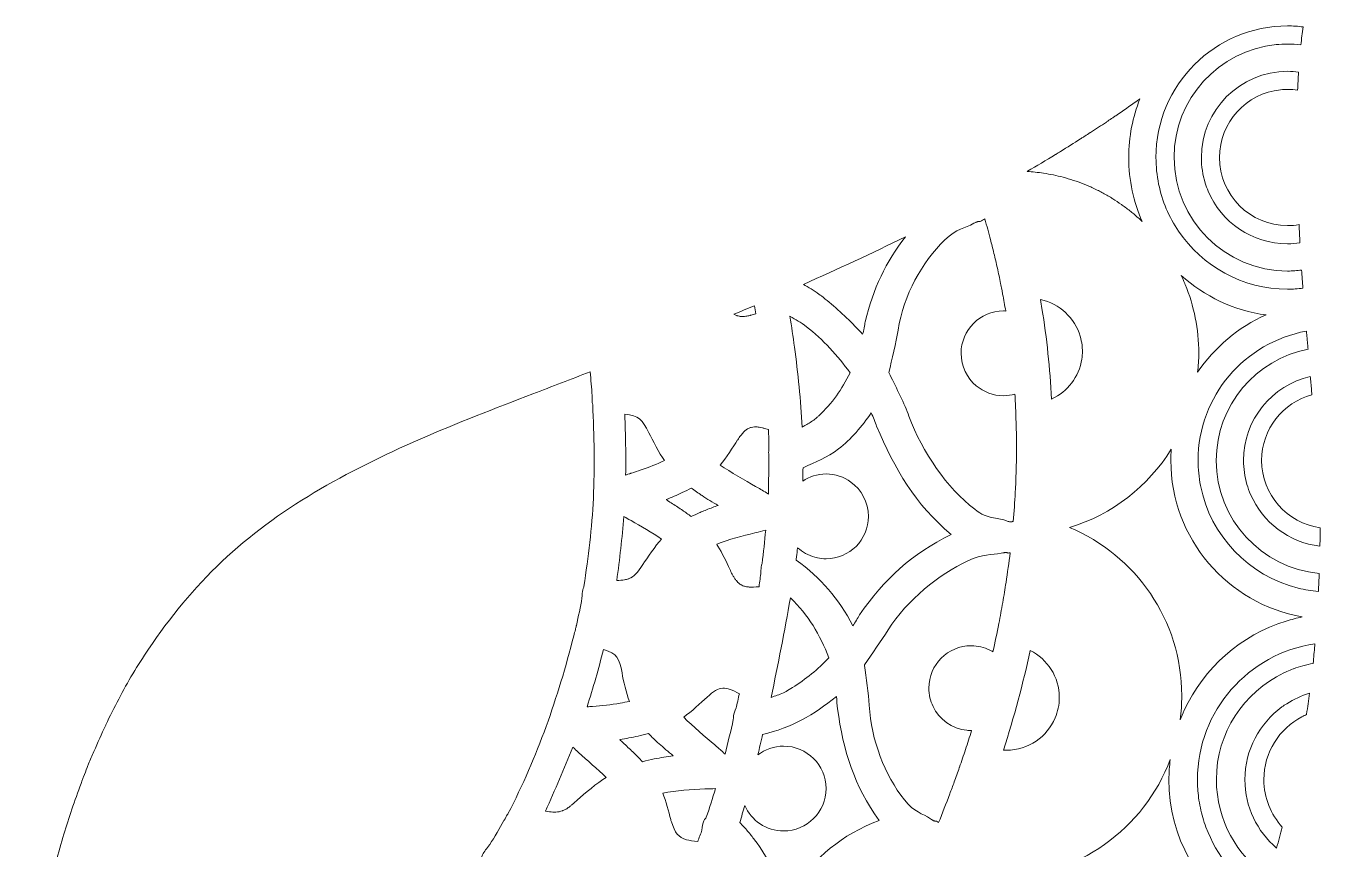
# Model space of a CAD drawing. Header units: millimetres. Extents: x -416 to 1516, y -417 to 43.
# Drawn here: x 976.6 to 1047.9, y -116.9 to -71.5 of the extents above; entities that cross this region are included whole.
import ezdxf

# ---------------------------------------------------------------- set-up
doc = ezdxf.new("R2010")
doc.units = ezdxf.units.MM
doc.header["$MEASUREMENT"] = 0
doc.layers.add('Layer 2', color=7, linetype='Continuous')

msp = doc.modelspace()

# ---------------------------------------------------------------- linework, layer by layer
at = {"layer": 'Layer 2', "lineweight": 0}
for points, knots in [([(1046.089, -71.536), (1046.378, -71.536), (1046.662, -71.558), (1046.942, -71.591), (1046.942, -71.591), (1046.942, -71.592), (1046.942, -71.592), (1046.942, -71.593), (1046.942, -71.594), (1046.941, -71.595), (1046.896, -71.924), (1046.855, -72.254), (1046.819, -72.585), (1046.819, -72.585), (1046.819, -72.585), (1046.819, -72.585), (1046.579, -72.556), (1046.337, -72.536), (1046.09, -72.536), (1045.874, -72.536), (1045.661, -72.547), (1045.451, -72.568), (1042.304, -72.889), (1039.839, -75.555), (1039.839, -78.786), (1039.839, -82.232), (1042.643, -85.036), (1046.089, -85.036), (1046.089, -85.036), (1046.089, -85.036), (1046.089, -85.036), (1046.09, -85.036), (1046.09, -85.036), (1046.09, -85.036), (1046.352, -85.036), (1046.608, -85.014), (1046.861, -84.982), (1046.883, -85.314), (1046.906, -85.647), (1046.931, -85.981), (1046.654, -86.014), (1046.375, -86.036), (1046.09, -86.036), (1043.591, -86.036), (1041.384, -84.765), (1040.079, -82.837), (1039.558, -82.065), (1039.181, -81.188), (1038.987, -80.245), (1038.89, -79.774), (1038.84, -79.286), (1038.84, -78.786), (1038.84, -74.788), (1042.092, -71.536), (1046.089, -71.536)], [0, 0, 0, 0, 1, 1, 1, 2, 2, 2, 3, 3, 3, 4, 4, 4, 5, 5, 5, 6, 6, 6, 7, 7, 7, 8, 8, 8, 9, 9, 9, 10, 10, 10, 11, 11, 11, 12, 12, 12, 13, 13, 13, 14, 14, 14, 15, 15, 15, 16, 16, 16, 17, 17, 17, 18, 18, 18, 18]), ([(1046.089, -82.536), (1046.089, -82.536), (1046.09, -82.536), (1046.09, -82.536), (1046.305, -82.536), (1046.516, -82.516), (1046.721, -82.48), (1046.721, -82.483), (1046.721, -82.485), (1046.721, -82.488), (1046.737, -82.817), (1046.752, -83.147), (1046.771, -83.477), (1046.771, -83.478), (1046.771, -83.479), (1046.771, -83.48), (1046.548, -83.513), (1046.321, -83.536), (1046.09, -83.536), (1044.125, -83.536), (1042.435, -82.337), (1041.713, -80.633), (1041.653, -80.491), (1041.6, -80.345), (1041.553, -80.197), (1041.414, -79.751), (1041.339, -79.277), (1041.339, -78.786), (1041.339, -76.167), (1043.47, -74.036), (1046.089, -74.036), (1046.294, -74.036), (1046.494, -74.053), (1046.692, -74.079), (1046.692, -74.079), (1046.692, -74.08), (1046.692, -74.08), (1046.671, -74.418), (1046.654, -74.75), (1046.643, -75.079), (1046.643, -75.079), (1046.643, -75.08), (1046.643, -75.08), (1046.462, -75.053), (1046.278, -75.036), (1046.09, -75.036), (1045.96, -75.036), (1045.833, -75.043), (1045.707, -75.055), (1043.818, -75.248), (1042.339, -76.847), (1042.339, -78.786), (1042.339, -80.854), (1044.022, -82.536), (1046.089, -82.536)], [0, 0, 0, 0, 1, 1, 1, 2, 2, 2, 3, 3, 3, 4, 4, 4, 5, 5, 5, 6, 6, 6, 7, 7, 7, 8, 8, 8, 9, 9, 9, 10, 10, 10, 11, 11, 11, 12, 12, 12, 13, 13, 13, 14, 14, 14, 15, 15, 15, 16, 16, 16, 17, 17, 17, 18, 18, 18, 18]), ([(1036.107, -76.83), (1036.109, -76.828), (1036.11, -76.827), (1036.112, -76.826), (1036.204, -76.764), (1036.297, -76.705), (1036.389, -76.644), (1036.412, -76.628), (1036.436, -76.612), (1036.46, -76.596), (1036.514, -76.559), (1036.568, -76.521), (1036.622, -76.483), (1036.624, -76.483), (1036.625, -76.482), (1036.627, -76.481), (1037.016, -76.216), (1037.404, -75.947), (1037.789, -75.675), (1037.845, -75.635), (1037.903, -75.596), (1037.96, -75.556), (1037.561, -76.556), (1037.339, -77.645), (1037.339, -78.786), (1037.339, -80.041), (1037.607, -81.233), (1038.084, -82.313), (1038.084, -82.313), (1038.083, -82.312), (1038.083, -82.312), (1037.931, -82.167), (1037.774, -82.029), (1037.614, -81.895), (1037.581, -81.867), (1037.549, -81.839), (1037.516, -81.812), (1037.358, -81.683), (1037.197, -81.558), (1037.031, -81.438), (1037.001, -81.417), (1036.971, -81.396), (1036.94, -81.375), (1036.783, -81.263), (1036.622, -81.156), (1036.458, -81.053), (1036.437, -81.04), (1036.416, -81.026), (1036.395, -81.013), (1036.219, -80.905), (1036.039, -80.804), (1035.855, -80.706), (1035.816, -80.685), (1035.776, -80.665), (1035.737, -80.644), (1035.552, -80.549), (1035.365, -80.459), (1035.173, -80.375), (1035.151, -80.365), (1035.127, -80.356), (1035.105, -80.346), (1034.925, -80.269), (1034.743, -80.198), (1034.558, -80.131), (1034.523, -80.119), (1034.488, -80.105), (1034.452, -80.093), (1034.256, -80.024), (1034.056, -79.963), (1033.854, -79.906), (1033.813, -79.895), (1033.77, -79.884), (1033.728, -79.873), (1033.375, -79.779), (1033.015, -79.702), (1032.648, -79.648), (1032.646, -79.647), (1032.644, -79.647), (1032.642, -79.647), (1032.346, -79.603), (1032.045, -79.572), (1031.741, -79.555), (1031.747, -79.551), (1031.754, -79.547), (1031.76, -79.543), (1032.276, -79.242), (1032.789, -78.936), (1033.299, -78.625), (1033.315, -78.615), (1033.331, -78.605), (1033.348, -78.595), (1033.425, -78.548), (1033.502, -78.498), (1033.579, -78.45), (1033.581, -78.449), (1033.582, -78.448), (1033.584, -78.447), (1033.952, -78.221), (1034.318, -77.992), (1034.682, -77.76), (1034.684, -77.759), (1034.686, -77.758), (1034.687, -77.757), (1034.739, -77.724), (1034.791, -77.693), (1034.842, -77.66), (1034.869, -77.642), (1034.896, -77.626), (1034.923, -77.608), (1035.022, -77.544), (1035.12, -77.478), (1035.219, -77.413), (1035.222, -77.412), (1035.224, -77.41), (1035.227, -77.409), (1035.521, -77.218), (1035.814, -77.025), (1036.107, -76.83)], [0, 0, 0, 0, 1, 1, 1, 2, 2, 2, 3, 3, 3, 4, 4, 4, 5, 5, 5, 6, 6, 6, 7, 7, 7, 8, 8, 8, 9, 9, 9, 10, 10, 10, 11, 11, 11, 12, 12, 12, 13, 13, 13, 14, 14, 14, 15, 15, 15, 16, 16, 16, 17, 17, 17, 18, 18, 18, 19, 19, 19, 20, 20, 20, 21, 21, 21, 22, 22, 22, 23, 23, 23, 24, 24, 24, 25, 25, 25, 26, 26, 26, 27, 27, 27, 28, 28, 28, 29, 29, 29, 30, 30, 30, 31, 31, 31, 32, 32, 32, 33, 33, 33, 34, 34, 34, 35, 35, 35, 36, 36, 36, 37, 37, 37, 38, 38, 38, 39, 39, 39, 39]), ([(1027.218, -83.318), (1027.866, -82.679), (1028.313, -82.688), (1028.814, -82.408), (1028.854, -82.386), (1028.888, -82.369), (1028.919, -82.355), (1028.929, -82.351), (1028.937, -82.348), (1028.946, -82.344), (1028.966, -82.336), (1028.984, -82.328), (1029.001, -82.323), (1029.008, -82.321), (1029.016, -82.319), (1029.023, -82.317), (1029.038, -82.313), (1029.051, -82.31), (1029.063, -82.308), (1029.068, -82.307), (1029.073, -82.306), (1029.077, -82.306), (1029.091, -82.304), (1029.104, -82.304), (1029.114, -82.304), (1029.118, -82.304), (1029.12, -82.305), (1029.123, -82.305), (1029.136, -82.306), (1029.146, -82.308), (1029.154, -82.308), (1029.159, -82.308), (1029.163, -82.307), (1029.167, -82.305), (1029.258, -82.258), (1029.338, -82.21), (1029.412, -82.161), (1029.413, -82.166), (1029.415, -82.171), (1029.416, -82.176), (1029.526, -82.55), (1029.629, -82.927), (1029.728, -83.305), (1029.759, -83.423), (1029.788, -83.542), (1029.818, -83.661), (1029.886, -83.931), (1029.953, -84.202), (1030.016, -84.474), (1030.047, -84.607), (1030.077, -84.74), (1030.107, -84.873), (1030.169, -85.153), (1030.228, -85.434), (1030.285, -85.716), (1030.307, -85.827), (1030.331, -85.939), (1030.352, -86.05), (1030.369, -86.134), (1030.382, -86.219), (1030.398, -86.304), (1030.456, -86.613), (1030.514, -86.922), (1030.565, -87.233), (1030.566, -87.235), (1030.566, -87.237), (1030.566, -87.239), (1030.526, -87.237), (1030.486, -87.233), (1030.445, -87.233), (1029.156, -87.233), (1028.11, -88.278), (1028.11, -89.567), (1028.11, -90.285), (1028.435, -90.926), (1028.944, -91.354), (1029.35, -91.696), (1029.873, -91.902), (1030.445, -91.902), (1030.664, -91.902), (1030.875, -91.87), (1031.075, -91.814), (1031.075, -91.814), (1031.075, -91.814), (1031.075, -91.814), (1031.096, -92.159), (1031.106, -92.506), (1031.119, -92.852), (1031.148, -93.61), (1031.164, -94.371), (1031.157, -95.136), (1031.156, -95.167), (1031.158, -95.197), (1031.157, -95.228), (1031.157, -95.269), (1031.157, -95.311), (1031.156, -95.352), (1031.149, -95.885), (1031.131, -96.42), (1031.106, -96.957), (1031.102, -97.046), (1031.096, -97.135), (1031.092, -97.224), (1031.063, -97.76), (1031.029, -98.297), (1030.983, -98.836), (1030.983, -98.836), (1030.983, -98.836), (1030.983, -98.836), (1030.972, -98.833), (1030.962, -98.829), (1030.951, -98.826), (1030.951, -98.826), (1030.951, -98.826), (1030.951, -98.826), (1030.948, -98.825), (1030.944, -98.826), (1030.939, -98.829), (1030.936, -98.831), (1030.93, -98.833), (1030.924, -98.836), (1030.921, -98.837), (1030.917, -98.838), (1030.914, -98.84), (1030.907, -98.842), (1030.899, -98.844), (1030.89, -98.846), (1030.886, -98.847), (1030.882, -98.848), (1030.877, -98.848), (1030.863, -98.85), (1030.846, -98.851), (1030.825, -98.85), (1030.824, -98.85), (1030.824, -98.85), (1030.823, -98.85), (1030.799, -98.848), (1030.767, -98.843), (1030.732, -98.835), (1030.723, -98.832), (1030.714, -98.83), (1030.704, -98.827), (1030.665, -98.816), (1030.621, -98.803), (1030.568, -98.781), (1030.567, -98.781), (1030.567, -98.781), (1030.567, -98.781), (1030.3, -98.673), (1030.067, -98.667), (1029.804, -98.614), (1029.541, -98.56), (1029.247, -98.458), (1028.857, -98.157), (1027.329, -96.977), (1025.985, -95.045), (1025.236, -93.02), (1024.994, -92.364), (1024.545, -91.462), (1024.196, -90.762), (1024.173, -90.716), (1024.149, -90.667), (1024.127, -90.623), (1024.301, -89.912), (1024.537, -88.974), (1024.642, -88.297), (1024.946, -86.332), (1025.948, -84.569), (1027.218, -83.318)], [0, 0, 0, 0, 1, 1, 1, 2, 2, 2, 3, 3, 3, 4, 4, 4, 5, 5, 5, 6, 6, 6, 7, 7, 7, 8, 8, 8, 9, 9, 9, 10, 10, 10, 11, 11, 11, 12, 12, 12, 13, 13, 13, 14, 14, 14, 15, 15, 15, 16, 16, 16, 17, 17, 17, 18, 18, 18, 19, 19, 19, 20, 20, 20, 21, 21, 21, 22, 22, 22, 23, 23, 23, 24, 24, 24, 25, 25, 25, 26, 26, 26, 27, 27, 27, 28, 28, 28, 29, 29, 29, 30, 30, 30, 31, 31, 31, 32, 32, 32, 33, 33, 33, 34, 34, 34, 35, 35, 35, 36, 36, 36, 37, 37, 37, 38, 38, 38, 39, 39, 39, 40, 40, 40, 41, 41, 41, 42, 42, 42, 43, 43, 43, 44, 44, 44, 45, 45, 45, 46, 46, 46, 47, 47, 47, 48, 48, 48, 49, 49, 49, 50, 50, 50, 51, 51, 51, 52, 52, 52, 53, 53, 53, 54, 54, 54, 55, 55, 55, 56, 56, 56, 56]), ([(1022.831, -87.832), (1022.788, -88.009), (1022.754, -88.331), (1022.682, -88.517), (1022.145, -87.92), (1021.485, -87.28), (1020.85, -86.755), (1020.704, -86.634), (1020.558, -86.517), (1020.416, -86.41), (1020.375, -86.38), (1020.337, -86.353), (1020.297, -86.324), (1019.994, -86.104), (1019.71, -85.927), (1019.423, -85.772), (1021.311, -84.933), (1023.189, -84.062), (1025.046, -83.144), (1023.965, -84.532), (1023.273, -86.007), (1022.831, -87.832)], [0, 0, 0, 0, 1, 1, 1, 2, 2, 2, 3, 3, 3, 4, 4, 4, 5, 5, 5, 6, 6, 6, 7, 7, 7, 7]), ([(1040.45, -85.774), (1040.442, -85.754), (1040.432, -85.734), (1040.424, -85.714), (1040.362, -85.568), (1040.299, -85.422), (1040.231, -85.279), (1041.507, -86.431), (1043.123, -87.212), (1044.907, -87.454), (1043.369, -88.128), (1042.062, -89.231), (1041.136, -90.612), (1041.172, -90.268), (1041.197, -89.921), (1041.197, -89.567), (1041.197, -88.225), (1040.931, -86.945), (1040.45, -85.774)], [0, 0, 0, 0, 1, 1, 1, 2, 2, 2, 3, 3, 3, 4, 4, 4, 5, 5, 5, 6, 6, 6, 6]), ([(1015.601, -87.413), (1015.975, -87.257), (1016.35, -87.103), (1016.724, -86.944), (1016.75, -87.095), (1016.775, -87.247), (1016.806, -87.392), (1016.805, -87.392), (1016.805, -87.392), (1016.804, -87.392), (1016.712, -87.422), (1016.628, -87.446), (1016.548, -87.468), (1016.527, -87.473), (1016.506, -87.478), (1016.486, -87.483), (1016.407, -87.503), (1016.331, -87.52), (1016.261, -87.53), (1016.26, -87.53), (1016.26, -87.53), (1016.259, -87.53), (1016.2, -87.538), (1016.145, -87.542), (1016.093, -87.543), (1016.076, -87.543), (1016.06, -87.542), (1016.043, -87.542), (1016.006, -87.541), (1015.97, -87.538), (1015.935, -87.533), (1015.918, -87.531), (1015.901, -87.528), (1015.884, -87.524), (1015.85, -87.517), (1015.816, -87.508), (1015.783, -87.496), (1015.768, -87.492), (1015.754, -87.487), (1015.739, -87.482), (1015.693, -87.463), (1015.647, -87.441), (1015.601, -87.413)], [0, 0, 0, 0, 1, 1, 1, 2, 2, 2, 3, 3, 3, 4, 4, 4, 5, 5, 5, 6, 6, 6, 7, 7, 7, 8, 8, 8, 9, 9, 9, 10, 10, 10, 11, 11, 11, 12, 12, 12, 13, 13, 13, 14, 14, 14, 14]), ([(1034.757, -89.881), (1034.611, -90.864), (1033.969, -91.685), (1033.095, -92.087), (1033.007, -90.404), (1032.826, -88.739), (1032.562, -87.096), (1032.536, -86.935), (1032.514, -86.773), (1032.486, -86.612), (1033.531, -86.832), (1034.368, -87.616), (1034.668, -88.629), (1034.716, -88.79), (1034.75, -88.955), (1034.769, -89.125), (1034.781, -89.233), (1034.789, -89.341), (1034.789, -89.451), (1034.789, -89.598), (1034.778, -89.741), (1034.757, -89.881)], [0, 0, 0, 0, 1, 1, 1, 2, 2, 2, 3, 3, 3, 4, 4, 4, 5, 5, 5, 6, 6, 6, 7, 7, 7, 7]), ([(1019.597, -88.1), (1020.51, -88.814), (1021.311, -89.686), (1021.993, -90.646), (1021.554, -91.541), (1020.995, -92.339), (1020.274, -93.001), (1020.235, -93.037), (1020.202, -93.077), (1020.162, -93.111), (1020.127, -93.142), (1020.095, -93.164), (1020.061, -93.19), (1019.884, -93.329), (1019.721, -93.421), (1019.543, -93.526), (1019.486, -93.56), (1019.428, -93.594), (1019.365, -93.635), (1019.277, -92.151), (1019.129, -90.685), (1018.932, -89.22), (1018.856, -88.656), (1018.775, -88.093), (1018.684, -87.528), (1019.018, -87.733), (1019.27, -87.844), (1019.597, -88.1)], [0, 0, 0, 0, 1, 1, 1, 2, 2, 2, 3, 3, 3, 4, 4, 4, 5, 5, 5, 6, 6, 6, 7, 7, 7, 8, 8, 8, 9, 9, 9, 9]), ([(1047.785, -102.686), (1047.406, -102.653), (1047.038, -102.585), (1046.678, -102.496), (1043.956, -101.825), (1041.831, -99.622), (1041.293, -96.852), (1041.25, -96.628), (1041.216, -96.4), (1041.194, -96.169), (1041.172, -95.939), (1041.16, -95.704), (1041.16, -95.468), (1041.16, -91.911), (1043.739, -88.958), (1047.122, -88.347), (1047.123, -88.359), (1047.124, -88.371), (1047.125, -88.383), (1047.13, -88.43), (1047.135, -88.477), (1047.14, -88.525), (1047.154, -88.667), (1047.169, -88.812), (1047.182, -88.951), (1047.183, -88.953), (1047.183, -88.955), (1047.183, -88.957), (1047.19, -89.024), (1047.196, -89.089), (1047.201, -89.151), (1047.203, -89.164), (1047.204, -89.175), (1047.205, -89.187), (1047.21, -89.24), (1047.214, -89.292), (1047.218, -89.34), (1044.341, -89.898), (1042.16, -92.43), (1042.16, -95.468), (1042.16, -98.717), (1044.654, -101.393), (1047.828, -101.688), (1047.815, -102.021), (1047.801, -102.354), (1047.785, -102.686)], [0, 0, 0, 0, 1, 1, 1, 2, 2, 2, 3, 3, 3, 4, 4, 4, 5, 5, 5, 6, 6, 6, 7, 7, 7, 8, 8, 8, 9, 9, 9, 10, 10, 10, 11, 11, 11, 12, 12, 12, 13, 13, 13, 14, 14, 14, 15, 15, 15, 15]), ([(976.746, -125.58), (976.823, -125.051), (976.9, -124.522), (976.977, -123.994), (977.037, -123.54), (977.109, -123.087), (977.183, -122.635), (977.212, -122.458), (977.241, -122.282), (977.273, -122.105), (977.312, -121.881), (977.356, -121.657), (977.399, -121.434), (977.493, -120.947), (977.591, -120.462), (977.698, -119.979), (977.699, -119.976), (977.699, -119.973), (977.7, -119.97), (977.784, -119.59), (977.871, -119.211), (977.96, -118.833), (978.06, -118.421), (978.16, -118.01), (978.267, -117.602), (978.419, -117.083), (978.534, -116.552), (978.706, -116.04), (978.706, -116.04), (979.194, -114.498), (979.194, -114.498), (979.369, -114.026), (979.539, -113.551), (979.714, -113.079), (979.738, -113.015), (979.762, -112.952), (979.786, -112.888), (979.851, -112.716), (979.918, -112.544), (979.986, -112.373), (980.013, -112.306), (980.039, -112.239), (980.066, -112.172), (980.159, -111.945), (980.254, -111.719), (980.355, -111.495), (980.355, -111.495), (980.355, -111.495), (980.356, -111.494), (980.563, -111.008), (980.779, -110.525), (981.004, -110.047), (981.008, -110.038), (981.012, -110.03), (981.016, -110.021), (981.241, -109.543), (981.474, -109.071), (981.719, -108.605), (982.215, -107.661), (982.756, -106.743), (983.354, -105.868), (984.531, -104.109), (985.886, -102.485), (987.4, -101.031), (988.928, -99.6), (990.64, -98.337), (992.491, -97.241), (996.185, -95.025), (1000.33, -93.415), (1004.533, -91.798), (1005.58, -91.396), (1006.628, -90.993), (1007.676, -90.587), (1007.727, -91.008), (1007.767, -91.481), (1007.789, -91.899), (1007.796, -92.024), (1007.785, -92.198), (1007.799, -92.277), (1007.813, -92.355), (1007.824, -92.362), (1007.825, -92.395), (1007.902, -94.1), (1007.934, -95.858), (1007.859, -97.536), (1007.785, -99.214), (1007.575, -100.76), (1007.342, -102.409), (1007.333, -102.47), (1007.303, -102.486), (1007.274, -102.592), (1007.246, -102.698), (1007.254, -102.893), (1007.23, -103.052), (1007.157, -103.538), (1007.027, -104.058), (1006.922, -104.551), (1006.919, -104.565), (1006.916, -104.579), (1006.913, -104.593), (1006.9, -104.654), (1006.887, -104.712), (1006.871, -104.774), (1006.843, -104.889), (1006.811, -105.003), (1006.782, -105.118), (1005.91, -108.541), (1004.786, -111.77), (1003.156, -114.93), (1003.152, -114.938), (1003.158, -114.927), (1003.117, -114.982), (1003.079, -115.032), (1003.011, -115.173), (1002.95, -115.279), (1002.946, -115.287), (1002.941, -115.296), (1002.936, -115.304), (1002.691, -115.721), (1002.426, -116.21), (1002.154, -116.615), (1002.148, -116.624), (1002.141, -116.633), (1002.135, -116.641), (1002.009, -116.821), (1001.83, -117.017), (1001.761, -117.178), (1001.688, -117.348), (1001.69, -117.376), (1001.645, -117.525), (999.42, -121.123), (996.957, -124.578), (994.594, -128.085), (994.478, -128.201), (994.455, -128.22), (994.329, -128.367), (994.203, -128.514), (994.094, -128.785), (993.968, -128.988), (993.725, -129.381), (993.419, -129.832), (993.148, -130.212), (993.138, -130.226), (993.128, -130.241), (993.118, -130.255), (993.109, -130.267), (993.098, -130.281), (993.088, -130.294), (992.948, -130.483), (992.75, -130.708), (992.67, -130.855), (992.59, -131.002), (992.583, -131.083), (992.533, -131.171), (992.529, -131.177), (992.527, -131.183), (992.523, -131.189), (992.374, -131.421), (992.224, -131.654), (992.074, -131.887), (991.294, -133.1), (990.504, -134.329), (989.753, -135.551), (989.705, -135.544), (989.655, -135.54), (989.607, -135.534), (989.575, -135.529), (989.541, -135.523), (989.509, -135.518), (989.403, -135.502), (989.297, -135.486), (989.185, -135.466), (989.118, -135.454), (989.047, -135.439), (988.979, -135.425), (988.897, -135.409), (988.817, -135.394), (988.732, -135.376), (988.693, -135.368), (988.652, -135.358), (988.612, -135.348), (988.585, -135.342), (988.559, -135.336), (988.533, -135.33), (988.523, -135.328), (988.513, -135.326), (988.502, -135.323), (988.499, -135.322), (988.495, -135.322), (988.492, -135.321), (988.452, -135.312), (988.412, -135.302), (988.372, -135.293), (988.332, -135.284), (988.293, -135.276), (988.252, -135.266), (988.251, -135.265), (988.251, -135.265), (988.25, -135.265), (988.228, -135.26), (988.206, -135.254), (988.184, -135.248), (988.118, -135.231), (988.052, -135.214), (987.986, -135.197), (987.984, -135.197), (987.982, -135.196), (987.979, -135.196), (987.977, -135.195), (987.975, -135.195), (987.973, -135.194), (987.898, -135.175), (987.824, -135.157), (987.748, -135.136), (987.653, -135.111), (987.556, -135.083), (987.46, -135.056), (987.445, -135.052), (987.429, -135.047), (987.414, -135.043), (987.389, -135.036), (987.365, -135.029), (987.34, -135.023), (987.339, -135.022), (987.338, -135.022), (987.336, -135.021), (987.328, -135.019), (987.319, -135.017), (987.311, -135.014), (987.281, -135.006), (987.251, -134.998), (987.221, -134.989), (987.145, -134.967), (987.068, -134.944), (986.991, -134.921), (986.972, -134.915), (986.955, -134.91), (986.937, -134.904), (986.929, -134.902), (986.921, -134.9), (986.914, -134.898), (986.869, -134.884), (986.824, -134.871), (986.779, -134.857), (986.745, -134.847), (986.712, -134.838), (986.678, -134.827), (986.568, -134.793), (986.456, -134.757), (986.344, -134.722), (986.269, -134.698), (986.195, -134.676), (986.119, -134.651), (986.071, -134.635), (986.022, -134.619), (985.973, -134.603), (985.898, -134.578), (985.824, -134.554), (985.75, -134.529), (985.703, -134.514), (985.656, -134.498), (985.609, -134.483), (985.59, -134.477), (985.57, -134.47), (985.551, -134.464), (985.417, -134.419), (985.283, -134.373), (985.148, -134.326), (985.105, -134.311), (985.063, -134.297), (985.02, -134.282), (985.004, -134.277), (984.988, -134.271), (984.972, -134.266), (984.827, -134.215), (984.68, -134.163), (984.534, -134.111), (984.524, -134.107), (984.513, -134.103), (984.503, -134.1), (984.501, -134.099), (984.5, -134.098), (984.498, -134.098), (984.492, -134.096), (984.486, -134.094), (984.48, -134.092), (984.45, -134.081), (984.42, -134.07), (984.39, -134.059), (984.341, -134.042), (984.293, -134.024), (984.244, -134.007), (984.138, -133.968), (984.032, -133.93), (983.926, -133.891), (983.884, -133.875), (983.843, -133.861), (983.802, -133.845), (983.677, -133.799), (983.552, -133.752), (983.427, -133.705), (983.418, -133.702), (983.409, -133.699), (983.401, -133.696), (983.368, -133.683), (983.335, -133.671), (983.302, -133.659), (983.274, -133.648), (983.246, -133.638), (983.219, -133.627), (983.202, -133.621), (983.185, -133.615), (983.168, -133.608), (983.141, -133.598), (983.113, -133.587), (983.086, -133.577), (982.953, -133.526), (982.82, -133.476), (982.688, -133.425), (982.671, -133.418), (982.653, -133.412), (982.636, -133.405), (982.574, -133.381), (982.513, -133.357), (982.451, -133.333), (982.329, -133.286), (982.207, -133.238), (982.086, -133.191), (982.083, -133.189), (982.079, -133.188), (982.076, -133.187), (982.075, -133.186), (982.074, -133.186), (982.073, -133.185), (982.069, -133.184), (982.066, -133.183), (982.062, -133.182), (982.062, -133.181), (982.061, -133.181), (982.06, -133.181), (982.06, -133.181), (982.06, -133.18), (982.059, -133.18), (982.035, -133.171), (982.012, -133.161), (981.989, -133.152), (981.965, -133.143), (981.942, -133.133), (981.918, -133.124), (981.776, -133.067), (981.636, -133.011), (981.495, -132.955), (981.448, -132.936), (981.402, -132.918), (981.356, -132.899), (981.213, -132.842), (981.069, -132.785), (980.93, -132.729), (980.93, -132.729), (980.93, -132.729), (980.93, -132.729), (980.93, -132.729), (980.93, -132.729), (980.93, -132.729), (980.93, -132.729), (980.93, -132.729), (980.93, -132.729), (980.91, -132.721), (980.89, -132.713), (980.869, -132.705), (980.862, -132.701), (980.854, -132.698), (980.846, -132.695), (980.834, -132.69), (980.821, -132.685), (980.809, -132.68), (980.62, -132.603), (980.437, -132.517), (980.259, -132.425), (980.201, -132.395), (980.146, -132.36), (980.088, -132.329), (979.971, -132.263), (979.854, -132.197), (979.742, -132.126), (979.677, -132.084), (979.615, -132.039), (979.551, -131.996), (979.452, -131.927), (979.353, -131.858), (979.258, -131.785), (979.194, -131.735), (979.132, -131.684), (979.07, -131.632), (978.981, -131.558), (978.894, -131.483), (978.809, -131.404), (978.749, -131.349), (978.69, -131.293), (978.633, -131.236), (978.551, -131.154), (978.472, -131.071), (978.395, -130.986), (978.342, -130.927), (978.288, -130.868), (978.237, -130.807), (978.161, -130.717), (978.089, -130.623), (978.018, -130.53), (977.972, -130.469), (977.925, -130.409), (977.881, -130.347), (977.808, -130.243), (977.74, -130.134), (977.673, -130.026), (977.638, -129.97), (977.602, -129.917), (977.569, -129.86), (977.476, -129.7), (977.389, -129.536), (977.31, -129.368), (977.237, -129.214), (977.171, -129.058), (977.111, -128.898), (977.094, -128.855), (977.079, -128.811), (977.063, -128.767), (977.022, -128.651), (976.984, -128.535), (976.949, -128.417), (976.936, -128.372), (976.922, -128.327), (976.909, -128.282), (976.675, -127.422), (976.609, -126.505), (976.746, -125.58)], [0, 0, 0, 0, 1, 1, 1, 2, 2, 2, 3, 3, 3, 4, 4, 4, 5, 5, 5, 6, 6, 6, 7, 7, 7, 8, 8, 8, 9, 9, 9, 10, 10, 10, 11, 11, 11, 12, 12, 12, 13, 13, 13, 14, 14, 14, 15, 15, 15, 16, 16, 16, 17, 17, 17, 18, 18, 18, 19, 19, 19, 20, 20, 20, 21, 21, 21, 22, 22, 22, 23, 23, 23, 24, 24, 24, 25, 25, 25, 26, 26, 26, 27, 27, 27, 28, 28, 28, 29, 29, 29, 30, 30, 30, 31, 31, 31, 32, 32, 32, 33, 33, 33, 34, 34, 34, 35, 35, 35, 36, 36, 36, 37, 37, 37, 38, 38, 38, 39, 39, 39, 40, 40, 40, 41, 41, 41, 42, 42, 42, 43, 43, 43, 44, 44, 44, 45, 45, 45, 46, 46, 46, 47, 47, 47, 48, 48, 48, 49, 49, 49, 50, 50, 50, 51, 51, 51, 52, 52, 52, 53, 53, 53, 54, 54, 54, 55, 55, 55, 56, 56, 56, 57, 57, 57, 58, 58, 58, 59, 59, 59, 60, 60, 60, 61, 61, 61, 62, 62, 62, 63, 63, 63, 64, 64, 64, 65, 65, 65, 66, 66, 66, 67, 67, 67, 68, 68, 68, 69, 69, 69, 70, 70, 70, 71, 71, 71, 72, 72, 72, 73, 73, 73, 74, 74, 74, 75, 75, 75, 76, 76, 76, 77, 77, 77, 78, 78, 78, 79, 79, 79, 80, 80, 80, 81, 81, 81, 82, 82, 82, 83, 83, 83, 84, 84, 84, 85, 85, 85, 86, 86, 86, 87, 87, 87, 88, 88, 88, 89, 89, 89, 90, 90, 90, 91, 91, 91, 92, 92, 92, 93, 93, 93, 94, 94, 94, 95, 95, 95, 96, 96, 96, 97, 97, 97, 98, 98, 98, 99, 99, 99, 100, 100, 100, 101, 101, 101, 102, 102, 102, 103, 103, 103, 104, 104, 104, 105, 105, 105, 106, 106, 106, 107, 107, 107, 108, 108, 108, 109, 109, 109, 110, 110, 110, 111, 111, 111, 112, 112, 112, 113, 113, 113, 114, 114, 114, 115, 115, 115, 116, 116, 116, 117, 117, 117, 118, 118, 118, 119, 119, 119, 120, 120, 120, 121, 121, 121, 122, 122, 122, 123, 123, 123, 124, 124, 124, 125, 125, 125, 126, 126, 126, 127, 127, 127, 128, 128, 128, 129, 129, 129, 130, 130, 130, 131, 131, 131, 132, 132, 132, 133, 133, 133, 134, 134, 134, 135, 135, 135, 136, 136, 136, 137, 137, 137, 138, 138, 138, 139, 139, 139, 140, 140, 140, 141, 141, 141, 142, 142, 142, 143, 143, 143, 144, 144, 144, 145, 145, 145, 145]), ([(1047.87, -100.159), (1047.87, -100.168), (1047.87, -100.176), (1047.869, -100.184), (1047.869, -100.184), (1047.869, -100.184), (1047.869, -100.184), (1046.152, -99.989), (1044.714, -98.873), (1044.053, -97.345), (1043.974, -97.163), (1043.902, -96.977), (1043.846, -96.784), (1043.786, -96.575), (1043.744, -96.359), (1043.713, -96.139), (1043.682, -95.919), (1043.66, -95.696), (1043.66, -95.468), (1043.66, -93.217), (1045.236, -91.331), (1047.34, -90.844), (1047.34, -90.844), (1047.34, -90.845), (1047.34, -90.845), (1047.345, -90.901), (1047.35, -90.955), (1047.355, -91.011), (1047.377, -91.265), (1047.399, -91.518), (1047.421, -91.771), (1047.423, -91.798), (1047.426, -91.826), (1047.428, -91.853), (1045.836, -92.286), (1044.66, -93.74), (1044.66, -95.468), (1044.66, -97.354), (1046.062, -98.915), (1047.877, -99.175), (1047.879, -99.499), (1047.875, -99.829), (1047.87, -100.159)], [0, 0, 0, 0, 1, 1, 1, 2, 2, 2, 3, 3, 3, 4, 4, 4, 5, 5, 5, 6, 6, 6, 7, 7, 7, 8, 8, 8, 9, 9, 9, 10, 10, 10, 11, 11, 11, 12, 12, 12, 13, 13, 13, 14, 14, 14, 14]), ([(1010.918, -93.954), (1011.117, -94.36), (1011.478, -95.056), (1011.774, -95.472), (1011.365, -95.671), (1010.922, -95.836), (1010.488, -95.986), (1010.307, -96.048), (1010.128, -96.108), (1009.954, -96.166), (1009.936, -96.171), (1009.924, -96.175), (1009.91, -96.18), (1009.876, -96.191), (1009.847, -96.201), (1009.822, -96.209), (1009.777, -96.223), (1009.735, -96.237), (1009.682, -96.256), (1009.667, -96.261), (1009.654, -96.265), (1009.636, -96.272), (1009.656, -95.161), (1009.634, -94.063), (1009.584, -92.949), (1009.584, -92.94), (1009.584, -92.932), (1009.583, -92.923), (1010.376, -93), (1010.545, -93.194), (1010.918, -93.954)], [0, 0, 0, 0, 1, 1, 1, 2, 2, 2, 3, 3, 3, 4, 4, 4, 5, 5, 5, 6, 6, 6, 7, 7, 7, 8, 8, 8, 9, 9, 9, 10, 10, 10, 10]), ([(1022.52, -103.977), (1022.414, -104.133), (1022.273, -104.402), (1022.154, -104.569), (1022.153, -104.569), (1022.153, -104.57), (1022.153, -104.57), (1021.355, -103.087), (1020.409, -101.929), (1019.022, -100.961), (1019.031, -100.895), (1019.038, -100.833), (1019.046, -100.768), (1019.066, -100.609), (1019.086, -100.45), (1019.104, -100.295), (1019.105, -100.289), (1019.106, -100.282), (1019.107, -100.276), (1019.138, -100.305), (1019.171, -100.331), (1019.204, -100.357), (1019.489, -100.589), (1019.828, -100.756), (1020.201, -100.833), (1020.353, -100.864), (1020.51, -100.881), (1020.671, -100.881), (1021.96, -100.881), (1023.006, -99.836), (1023.006, -98.547), (1023.006, -97.768), (1022.623, -97.08), (1022.037, -96.656), (1021.653, -96.378), (1021.182, -96.212), (1020.671, -96.212), (1020.196, -96.212), (1019.754, -96.355), (1019.385, -96.599), (1019.385, -96.599), (1019.385, -96.598), (1019.385, -96.598), (1019.389, -96.474), (1019.392, -96.354), (1019.395, -96.232), (1019.398, -96.142), (1019.401, -96.05), (1019.403, -95.961), (1019.404, -95.93), (1019.405, -95.897), (1019.406, -95.866), (1020.129, -95.547), (1020.701, -95.332), (1021.367, -94.832), (1022.032, -94.331), (1022.672, -93.559), (1023.162, -92.849), (1023.265, -93.049), (1023.376, -93.395), (1023.456, -93.583), (1024.468, -95.945), (1025.579, -97.89), (1027.56, -99.54), (1025.405, -100.623), (1023.883, -101.972), (1022.52, -103.977)], [0, 0, 0, 0, 1, 1, 1, 2, 2, 2, 3, 3, 3, 4, 4, 4, 5, 5, 5, 6, 6, 6, 7, 7, 7, 8, 8, 8, 9, 9, 9, 10, 10, 10, 11, 11, 11, 12, 12, 12, 13, 13, 13, 14, 14, 14, 15, 15, 15, 16, 16, 16, 17, 17, 17, 18, 18, 18, 19, 19, 19, 20, 20, 20, 21, 21, 21, 22, 22, 22, 22]), ([(1015.804, -94.338), (1015.805, -94.336), (1015.806, -94.335), (1015.807, -94.333), (1015.865, -94.244), (1015.919, -94.168), (1015.972, -94.098), (1015.985, -94.081), (1015.997, -94.065), (1016.009, -94.05), (1016.062, -93.983), (1016.113, -93.925), (1016.164, -93.875), (1016.172, -93.866), (1016.181, -93.86), (1016.19, -93.852), (1016.236, -93.809), (1016.283, -93.772), (1016.329, -93.742), (1016.338, -93.736), (1016.347, -93.73), (1016.355, -93.724), (1016.407, -93.694), (1016.46, -93.671), (1016.514, -93.654), (1016.526, -93.65), (1016.538, -93.647), (1016.55, -93.644), (1016.607, -93.63), (1016.664, -93.62), (1016.726, -93.617), (1016.726, -93.617), (1016.726, -93.617), (1016.726, -93.617), (1016.726, -93.617), (1016.727, -93.617), (1016.727, -93.617), (1016.79, -93.615), (1016.857, -93.621), (1016.927, -93.629), (1016.949, -93.632), (1016.972, -93.636), (1016.995, -93.64), (1017.049, -93.649), (1017.106, -93.66), (1017.165, -93.673), (1017.19, -93.679), (1017.215, -93.684), (1017.241, -93.691), (1017.321, -93.711), (1017.406, -93.733), (1017.498, -93.76), (1017.501, -93.761), (1017.503, -93.761), (1017.505, -93.762), (1017.508, -94.087), (1017.534, -94.445), (1017.522, -94.756), (1017.522, -94.757), (1017.522, -94.758), (1017.522, -94.759), (1017.517, -94.877), (1017.507, -95.037), (1017.515, -95.104), (1017.524, -95.17), (1017.526, -95.157), (1017.526, -95.173), (1017.534, -95.899), (1017.506, -96.597), (1017.498, -97.319), (1017.216, -97.14), (1017.119, -97.084), (1016.79, -96.896), (1016.197, -96.557), (1015.441, -96.121), (1014.834, -95.722), (1015.17, -95.33), (1015.545, -94.739), (1015.804, -94.338)], [0, 0, 0, 0, 1, 1, 1, 2, 2, 2, 3, 3, 3, 4, 4, 4, 5, 5, 5, 6, 6, 6, 7, 7, 7, 8, 8, 8, 9, 9, 9, 10, 10, 10, 11, 11, 11, 12, 12, 12, 13, 13, 13, 14, 14, 14, 15, 15, 15, 16, 16, 16, 17, 17, 17, 18, 18, 18, 19, 19, 19, 20, 20, 20, 21, 21, 21, 22, 22, 22, 23, 23, 23, 24, 24, 24, 25, 25, 25, 26, 26, 26, 26]), ([(1046.898, -104.084), (1046.596, -104.145), (1046.302, -104.224), (1046.012, -104.314), (1043.518, -105.083), (1041.475, -106.886), (1040.395, -109.227), (1040.314, -109.401), (1040.239, -109.578), (1040.17, -109.758), (1040.228, -109.32), (1040.261, -108.875), (1040.261, -108.421), (1040.261, -104.256), (1037.709, -100.677), (1034.087, -99.163), (1036.432, -98.447), (1038.413, -96.892), (1039.684, -94.851), (1039.67, -95.055), (1039.66, -95.26), (1039.66, -95.468), (1039.66, -99.777), (1042.792, -103.366), (1046.898, -104.084)], [0, 0, 0, 0, 1, 1, 1, 2, 2, 2, 3, 3, 3, 4, 4, 4, 5, 5, 5, 6, 6, 6, 7, 7, 7, 8, 8, 8, 8]), ([(1014.421, -98.057), (1014.311, -98.099), (1014.198, -98.143), (1014.088, -98.187), (1013.993, -98.225), (1013.898, -98.262), (1013.8, -98.303), (1013.764, -98.318), (1013.724, -98.337), (1013.687, -98.353), (1013.539, -98.418), (1013.387, -98.489), (1013.245, -98.558), (1013.092, -98.442), (1012.926, -98.32), (1012.768, -98.212), (1012.749, -98.2), (1012.73, -98.185), (1012.712, -98.173), (1012.669, -98.144), (1012.627, -98.117), (1012.584, -98.089), (1012.388, -97.959), (1012.194, -97.833), (1011.998, -97.709), (1011.954, -97.68), (1011.911, -97.652), (1011.866, -97.624), (1012.168, -97.5), (1012.454, -97.377), (1012.756, -97.241), (1012.916, -97.168), (1013.089, -97.07), (1013.257, -96.994), (1013.397, -97.095), (1013.698, -97.297), (1013.802, -97.371), (1013.825, -97.387), (1013.836, -97.395), (1013.845, -97.401), (1014.124, -97.592), (1014.429, -97.769), (1014.728, -97.941), (1014.624, -97.979), (1014.523, -98.018), (1014.421, -98.057)], [0, 0, 0, 0, 1, 1, 1, 2, 2, 2, 3, 3, 3, 4, 4, 4, 5, 5, 5, 6, 6, 6, 7, 7, 7, 8, 8, 8, 9, 9, 9, 10, 10, 10, 11, 11, 11, 12, 12, 12, 13, 13, 13, 14, 14, 14, 15, 15, 15, 15]), ([(1009.94, -98.782), (1010.472, -99.09), (1011.084, -99.438), (1011.612, -99.794), (1011.266, -100.178), (1010.828, -100.821), (1010.575, -101.206), (1010.291, -101.639), (1010.107, -101.863), (1009.819, -101.976), (1009.81, -101.98), (1009.798, -101.981), (1009.788, -101.985), (1009.722, -102.009), (1009.647, -102.027), (1009.567, -102.04), (1009.446, -102.061), (1009.311, -102.074), (1009.146, -102.079), (1009.312, -100.898), (1009.442, -99.732), (1009.533, -98.547), (1009.699, -98.645), (1009.752, -98.672), (1009.94, -98.782)], [0, 0, 0, 0, 1, 1, 1, 2, 2, 2, 3, 3, 3, 4, 4, 4, 5, 5, 5, 6, 6, 6, 7, 7, 7, 8, 8, 8, 8]), ([(1015.88, -102.237), (1015.859, -102.22), (1015.839, -102.203), (1015.819, -102.183), (1015.789, -102.154), (1015.76, -102.12), (1015.732, -102.085), (1015.714, -102.063), (1015.696, -102.042), (1015.678, -102.017), (1015.647, -101.974), (1015.616, -101.924), (1015.586, -101.872), (1015.571, -101.847), (1015.556, -101.826), (1015.541, -101.799), (1015.496, -101.717), (1015.45, -101.627), (1015.402, -101.525), (1015.391, -101.501), (1015.379, -101.474), (1015.367, -101.449), (1015.193, -101.078), (1014.948, -100.563), (1014.714, -100.182), (1014.692, -100.148), (1014.671, -100.112), (1014.65, -100.08), (1015.317, -99.822), (1016.089, -99.613), (1016.757, -99.457), (1017.032, -99.394), (1017.113, -99.372), (1017.353, -99.301), (1017.285, -99.921), (1017.231, -100.523), (1017.146, -101.147), (1017.143, -101.173), (1017.136, -101.171), (1017.118, -101.237), (1017.117, -101.239), (1017.117, -101.24), (1017.116, -101.243), (1017.116, -101.244), (1017.116, -101.246), (1017.116, -101.247), (1017.097, -101.323), (1017.089, -101.495), (1017.082, -101.617), (1017.068, -101.864), (1017.008, -102.147), (1016.984, -102.407), (1016.983, -102.412), (1016.982, -102.419), (1016.981, -102.425), (1016.764, -102.442), (1016.585, -102.449), (1016.43, -102.437), (1016.405, -102.436), (1016.384, -102.431), (1016.361, -102.429), (1016.312, -102.423), (1016.265, -102.416), (1016.221, -102.406), (1016.196, -102.4), (1016.173, -102.391), (1016.149, -102.384), (1016.112, -102.371), (1016.075, -102.358), (1016.04, -102.341), (1016.017, -102.33), (1015.995, -102.317), (1015.973, -102.304), (1015.941, -102.284), (1015.91, -102.262), (1015.88, -102.237)], [0, 0, 0, 0, 1, 1, 1, 2, 2, 2, 3, 3, 3, 4, 4, 4, 5, 5, 5, 6, 6, 6, 7, 7, 7, 8, 8, 8, 9, 9, 9, 10, 10, 10, 11, 11, 11, 12, 12, 12, 13, 13, 13, 14, 14, 14, 15, 15, 15, 16, 16, 16, 17, 17, 17, 18, 18, 18, 19, 19, 19, 20, 20, 20, 21, 21, 21, 22, 22, 22, 23, 23, 23, 24, 24, 24, 25, 25, 25, 25]), ([(1030.582, -102.192), (1030.555, -102.368), (1030.526, -102.544), (1030.497, -102.719), (1030.435, -103.101), (1030.368, -103.484), (1030.297, -103.866), (1030.261, -104.062), (1030.226, -104.258), (1030.187, -104.453), (1030.085, -104.969), (1029.978, -105.485), (1029.86, -106.002), (1029.804, -105.968), (1029.744, -105.941), (1029.685, -105.912), (1029.377, -105.761), (1029.033, -105.671), (1028.667, -105.671), (1027.378, -105.671), (1026.332, -106.717), (1026.332, -108.006), (1026.332, -108.006), (1026.332, -108.006), (1026.332, -108.006), (1026.332, -108.367), (1026.417, -108.708), (1026.563, -109.013), (1026.907, -109.73), (1027.603, -110.245), (1028.428, -110.329), (1028.507, -110.337), (1028.587, -110.341), (1028.667, -110.341), (1028.674, -110.341), (1028.681, -110.34), (1028.689, -110.34), (1028.686, -110.348), (1028.684, -110.356), (1028.681, -110.364), (1028.575, -110.705), (1028.463, -111.047), (1028.351, -111.388), (1028.244, -111.71), (1028.134, -112.031), (1028.022, -112.353), (1028.018, -112.363), (1028.015, -112.374), (1028.011, -112.384), (1027.919, -112.646), (1027.828, -112.908), (1027.732, -113.17), (1027.651, -113.391), (1027.569, -113.613), (1027.485, -113.835), (1027.286, -114.361), (1027.083, -114.886), (1026.867, -115.411), (1026.831, -115.385), (1026.795, -115.358), (1026.754, -115.332), (1026.754, -115.332), (1026.754, -115.332), (1026.754, -115.332), (1026.751, -115.33), (1026.748, -115.33), (1026.744, -115.331), (1026.736, -115.331), (1026.726, -115.334), (1026.709, -115.334), (1026.709, -115.334), (1026.708, -115.334), (1026.708, -115.334), (1026.698, -115.334), (1026.686, -115.333), (1026.672, -115.33), (1026.668, -115.329), (1026.662, -115.328), (1026.658, -115.326), (1026.647, -115.324), (1026.634, -115.32), (1026.62, -115.315), (1026.613, -115.312), (1026.606, -115.309), (1026.598, -115.306), (1026.582, -115.299), (1026.565, -115.291), (1026.546, -115.281), (1026.538, -115.276), (1026.53, -115.272), (1026.521, -115.267), (1026.492, -115.25), (1026.46, -115.23), (1026.423, -115.204), (1025.977, -114.888), (1025.535, -114.861), (1024.985, -114.16), (1023.907, -112.789), (1023.162, -110.874), (1023.046, -108.949), (1023.006, -108.295), (1022.886, -107.442), (1022.791, -106.756), (1022.79, -106.744), (1022.788, -106.73), (1022.786, -106.718), (1023.207, -106.129), (1023.711, -105.386), (1024.086, -104.802), (1025.167, -103.119), (1026.864, -101.779), (1028.485, -100.992), (1029.311, -100.592), (1029.775, -100.69), (1030.324, -100.57), (1030.378, -100.559), (1030.423, -100.552), (1030.463, -100.547), (1030.473, -100.546), (1030.482, -100.545), (1030.491, -100.544), (1030.526, -100.54), (1030.558, -100.539), (1030.583, -100.54), (1030.605, -100.54), (1030.622, -100.543), (1030.636, -100.545), (1030.641, -100.546), (1030.645, -100.547), (1030.649, -100.548), (1030.658, -100.55), (1030.666, -100.553), (1030.673, -100.555), (1030.676, -100.556), (1030.679, -100.557), (1030.682, -100.558), (1030.688, -100.561), (1030.694, -100.563), (1030.698, -100.565), (1030.702, -100.567), (1030.705, -100.568), (1030.708, -100.568), (1030.708, -100.568), (1030.709, -100.568), (1030.709, -100.568), (1030.709, -100.568), (1030.709, -100.568), (1030.709, -100.568), (1030.709, -100.568), (1030.709, -100.568), (1030.709, -100.568), (1030.744, -100.562), (1030.776, -100.554), (1030.809, -100.547), (1030.744, -101.094), (1030.666, -101.643), (1030.582, -102.192)], [0, 0, 0, 0, 1, 1, 1, 2, 2, 2, 3, 3, 3, 4, 4, 4, 5, 5, 5, 6, 6, 6, 7, 7, 7, 8, 8, 8, 9, 9, 9, 10, 10, 10, 11, 11, 11, 12, 12, 12, 13, 13, 13, 14, 14, 14, 15, 15, 15, 16, 16, 16, 17, 17, 17, 18, 18, 18, 19, 19, 19, 20, 20, 20, 21, 21, 21, 22, 22, 22, 23, 23, 23, 24, 24, 24, 25, 25, 25, 26, 26, 26, 27, 27, 27, 28, 28, 28, 29, 29, 29, 30, 30, 30, 31, 31, 31, 32, 32, 32, 33, 33, 33, 34, 34, 34, 35, 35, 35, 36, 36, 36, 37, 37, 37, 38, 38, 38, 39, 39, 39, 40, 40, 40, 41, 41, 41, 42, 42, 42, 43, 43, 43, 44, 44, 44, 45, 45, 45, 46, 46, 46, 47, 47, 47, 48, 48, 48, 49, 49, 49, 50, 50, 50, 51, 51, 51, 52, 52, 52, 52]), ([(1018.709, -103.036), (1019.709, -103.99), (1020.328, -105.048), (1020.826, -106.331), (1020.227, -106.967), (1019.552, -107.522), (1018.818, -107.974), (1018.702, -108.046), (1018.589, -108.121), (1018.47, -108.187), (1018.419, -108.215), (1018.373, -108.236), (1018.326, -108.258), (1018.207, -108.315), (1018.095, -108.359), (1017.983, -108.398), (1017.877, -108.435), (1017.769, -108.471), (1017.647, -108.519), (1018.034, -106.694), (1018.384, -104.87), (1018.709, -103.036)], [0, 0, 0, 0, 1, 1, 1, 2, 2, 2, 3, 3, 3, 4, 4, 4, 5, 5, 5, 6, 6, 6, 7, 7, 7, 7]), ([(1009.439, -107.171), (1009.511, -107.592), (1009.667, -108.29), (1009.842, -108.735), (1009.677, -108.771), (1009.509, -108.803), (1009.34, -108.832), (1008.832, -108.918), (1008.312, -108.973), (1007.819, -109.012), (1007.671, -109.024), (1007.642, -109.023), (1007.512, -109.036), (1007.846, -107.989), (1008.146, -106.946), (1008.416, -105.879), (1009.169, -106.126), (1009.298, -106.345), (1009.439, -107.171)], [0, 0, 0, 0, 1, 1, 1, 2, 2, 2, 3, 3, 3, 4, 4, 4, 5, 5, 5, 6, 6, 6, 6]), ([(1033.516, -108.519), (1033.516, -108.719), (1033.496, -108.915), (1033.457, -109.103), (1033.418, -109.292), (1033.361, -109.474), (1033.288, -109.648), (1032.847, -110.689), (1031.814, -111.422), (1030.614, -111.422), (1030.557, -111.422), (1030.501, -111.418), (1030.445, -111.415), (1031.03, -109.587), (1031.521, -107.758), (1031.917, -105.933), (1032.864, -106.411), (1033.516, -107.388), (1033.516, -108.519)], [0, 0, 0, 0, 1, 1, 1, 2, 2, 2, 3, 3, 3, 4, 4, 4, 5, 5, 5, 6, 6, 6, 6]), ([(1047.584, -105.661), (1047.556, -105.987), (1047.528, -106.313), (1047.494, -106.641), (1047.305, -106.676), (1047.119, -106.72), (1046.936, -106.771), (1046.761, -106.82), (1046.59, -106.877), (1046.422, -106.94), (1046.414, -106.943), (1046.405, -106.945), (1046.397, -106.948), (1046.28, -106.992), (1046.168, -107.044), (1046.055, -107.094), (1045.997, -107.12), (1045.936, -107.142), (1045.879, -107.169), (1043.687, -108.22), (1042.168, -110.453), (1042.168, -113.044), (1042.168, -115.272), (1043.295, -117.235), (1045.004, -118.413), (1045.004, -118.413), (1045.004, -118.414), (1045.004, -118.414), (1044.897, -118.76), (1044.786, -119.106), (1044.673, -119.452), (1043.27, -118.568), (1042.178, -117.236), (1041.594, -115.66), (1041.53, -115.487), (1041.472, -115.312), (1041.421, -115.134), (1041.318, -114.778), (1041.238, -114.413), (1041.189, -114.038), (1041.167, -113.876), (1041.151, -113.711), (1041.14, -113.545), (1041.129, -113.379), (1041.124, -113.212), (1041.124, -113.044), (1041.124, -109.243), (1043.94, -106.098), (1047.594, -105.56), (1047.591, -105.594), (1047.587, -105.628), (1047.584, -105.661)], [0, 0, 0, 0, 1, 1, 1, 2, 2, 2, 3, 3, 3, 4, 4, 4, 5, 5, 5, 6, 6, 6, 7, 7, 7, 8, 8, 8, 9, 9, 9, 10, 10, 10, 11, 11, 11, 12, 12, 12, 13, 13, 13, 14, 14, 14, 15, 15, 15, 16, 16, 16, 17, 17, 17, 17]), ([(1015.715, -109.093), (1015.653, -109.273), (1015.597, -109.413), (1015.577, -109.523), (1015.575, -109.535), (1015.574, -109.538), (1015.573, -109.546), (1015.572, -109.551), (1015.571, -109.557), (1015.571, -109.56), (1015.57, -109.565), (1015.569, -109.569), (1015.569, -109.57), (1015.568, -109.576), (1015.569, -109.576), (1015.569, -109.574), (1015.57, -109.573), (1015.57, -109.572), (1015.57, -109.57), (1015.568, -109.581), (1015.569, -109.597), (1015.57, -109.611), (1015.57, -109.648), (1015.574, -109.688), (1015.566, -109.726), (1015.435, -110.366), (1015.259, -110.995), (1015.11, -111.635), (1014.886, -111.427), (1014.818, -111.363), (1014.552, -111.137), (1014.019, -110.684), (1013.353, -110.125), (1012.832, -109.601), (1013.255, -109.311), (1013.779, -108.821), (1014.123, -108.501), (1014.475, -108.173), (1014.723, -108.023), (1014.981, -108.007), (1015.24, -107.992), (1015.508, -108.11), (1015.898, -108.318), (1015.838, -108.538), (1015.776, -108.912), (1015.715, -109.093)], [0, 0, 0, 0, 1, 1, 1, 2, 2, 2, 3, 3, 3, 4, 4, 4, 5, 5, 5, 6, 6, 6, 7, 7, 7, 8, 8, 8, 9, 9, 9, 10, 10, 10, 11, 11, 11, 12, 12, 12, 13, 13, 13, 14, 14, 14, 15, 15, 15, 15]), ([(1047.134, -109.436), (1047.133, -109.444), (1047.132, -109.451), (1047.131, -109.458), (1047.045, -109.496), (1046.96, -109.537), (1046.877, -109.58), (1045.632, -110.236), (1044.781, -111.541), (1044.781, -113.044), (1044.781, -114.051), (1045.17, -114.964), (1045.797, -115.658), (1045.695, -116.042), (1045.589, -116.426), (1045.48, -116.81), (1044.415, -115.9), (1043.736, -114.551), (1043.736, -113.044), (1043.736, -111.4), (1044.543, -109.945), (1045.778, -109.044), (1045.864, -108.981), (1045.952, -108.922), (1046.042, -108.865), (1046.428, -108.619), (1046.849, -108.422), (1047.297, -108.289), (1047.247, -108.67), (1047.194, -109.052), (1047.134, -109.436)], [0, 0, 0, 0, 1, 1, 1, 2, 2, 2, 3, 3, 3, 4, 4, 4, 5, 5, 5, 6, 6, 6, 7, 7, 7, 8, 8, 8, 9, 9, 9, 10, 10, 10, 10]), ([(1021.24, -108.46), (1021.266, -108.657), (1021.282, -108.962), (1021.306, -109.142), (1021.617, -111.467), (1022.23, -113.384), (1023.596, -115.291), (1021.508, -116.091), (1020.119, -117.3), (1018.779, -119.089), (1018.676, -119.226), (1018.527, -119.476), (1018.412, -119.625), (1017.999, -118.408), (1017.479, -117.344), (1016.741, -116.364), (1016.618, -116.201), (1016.489, -116.04), (1016.353, -115.881), (1016.217, -115.722), (1016.075, -115.565), (1015.926, -115.41), (1016.018, -115.094), (1016.106, -114.778), (1016.194, -114.462), (1016.553, -115.29), (1017.376, -115.869), (1018.336, -115.869), (1019.626, -115.869), (1020.671, -114.824), (1020.671, -113.534), (1020.671, -113.534), (1020.671, -113.534), (1020.671, -113.534), (1020.671, -112.245), (1019.626, -111.199), (1018.336, -111.199), (1017.8, -111.199), (1017.307, -111.382), (1016.913, -111.686), (1017.004, -111.308), (1017.093, -110.93), (1017.179, -110.551), (1018.762, -110.197), (1019.997, -109.485), (1021.24, -108.46)], [0, 0, 0, 0, 1, 1, 1, 2, 2, 2, 3, 3, 3, 4, 4, 4, 5, 5, 5, 6, 6, 6, 7, 7, 7, 8, 8, 8, 9, 9, 9, 10, 10, 10, 11, 11, 11, 12, 12, 12, 13, 13, 13, 14, 14, 14, 15, 15, 15, 15]), ([(1011.213, -111.903), (1011.004, -111.944), (1010.772, -111.997), (1010.564, -112.056), (1010.388, -111.869), (1010.254, -111.726), (1010.064, -111.546), (1010.051, -111.534), (1010.039, -111.523), (1010.026, -111.51), (1009.865, -111.36), (1009.669, -111.178), (1009.487, -111.006), (1009.428, -110.95), (1009.37, -110.896), (1009.316, -110.843), (1009.654, -110.78), (1009.983, -110.721), (1010.323, -110.644), (1010.506, -110.603), (1010.712, -110.551), (1010.893, -110.495), (1011.092, -110.708), (1011.249, -110.866), (1011.479, -111.068), (1011.709, -111.27), (1012.004, -111.521), (1012.252, -111.727), (1011.904, -111.783), (1011.565, -111.833), (1011.213, -111.903)], [0, 0, 0, 0, 1, 1, 1, 2, 2, 2, 3, 3, 3, 4, 4, 4, 5, 5, 5, 6, 6, 6, 7, 7, 7, 8, 8, 8, 9, 9, 9, 10, 10, 10, 10]), ([(1008.569, -112.919), (1008.071, -113.226), (1007.358, -113.81), (1006.981, -114.161), (1006.975, -114.167), (1006.969, -114.171), (1006.963, -114.177), (1006.896, -114.239), (1006.834, -114.296), (1006.775, -114.348), (1006.753, -114.367), (1006.733, -114.384), (1006.712, -114.402), (1006.666, -114.442), (1006.621, -114.479), (1006.578, -114.512), (1006.559, -114.527), (1006.539, -114.543), (1006.521, -114.557), (1006.464, -114.599), (1006.408, -114.638), (1006.354, -114.669), (1006.352, -114.671), (1006.35, -114.672), (1006.348, -114.673), (1006.293, -114.705), (1006.239, -114.73), (1006.184, -114.752), (1006.167, -114.759), (1006.15, -114.764), (1006.133, -114.77), (1006.091, -114.784), (1006.049, -114.796), (1006.005, -114.805), (1005.987, -114.808), (1005.969, -114.813), (1005.951, -114.815), (1005.755, -114.846), (1005.529, -114.832), (1005.22, -114.781), (1005.752, -113.608), (1006.247, -112.442), (1006.732, -111.254), (1006.86, -111.379), (1006.892, -111.409), (1007.041, -111.548), (1007.515, -111.991), (1008.084, -112.458), (1008.569, -112.919)], [0, 0, 0, 0, 1, 1, 1, 2, 2, 2, 3, 3, 3, 4, 4, 4, 5, 5, 5, 6, 6, 6, 7, 7, 7, 8, 8, 8, 9, 9, 9, 10, 10, 10, 11, 11, 11, 12, 12, 12, 13, 13, 13, 14, 14, 14, 15, 15, 15, 16, 16, 16, 16]), ([(1030.401, -119.46), (1030.103, -119.09), (1029.782, -118.741), (1029.436, -118.417), (1029.699, -118.438), (1029.963, -118.451), (1030.231, -118.451), (1030.231, -118.451), (1030.231, -118.451), (1030.231, -118.451), (1034.528, -118.451), (1038.201, -115.735), (1039.626, -111.931), (1039.582, -112.296), (1039.556, -112.667), (1039.556, -113.044), (1039.556, -116.209), (1041.177, -118.999), (1043.628, -120.641), (1042.843, -120.419), (1042.016, -120.298), (1041.16, -120.298), (1040.823, -120.298), (1040.493, -120.323), (1040.165, -120.358), (1036.689, -120.737), (1033.792, -123.066), (1032.601, -126.23), (1032.609, -126.065), (1032.614, -125.898), (1032.614, -125.731), (1032.614, -123.359), (1031.783, -121.179), (1030.401, -119.46)], [0, 0, 0, 0, 1, 1, 1, 2, 2, 2, 3, 3, 3, 4, 4, 4, 5, 5, 5, 6, 6, 6, 7, 7, 7, 8, 8, 8, 9, 9, 9, 10, 10, 10, 11, 11, 11, 11]), ([(1014.001, -113.558), (1014.279, -113.552), (1014.342, -113.554), (1014.585, -113.534), (1014.411, -114.07), (1014.27, -114.585), (1014.071, -115.119), (1014.046, -115.188), (1013.998, -115.203), (1013.946, -115.318), (1013.894, -115.433), (1013.851, -115.648), (1013.824, -115.828), (1013.797, -116.009), (1013.663, -116.261), (1013.611, -116.455), (1013.363, -116.43), (1013.162, -116.4), (1012.991, -116.352), (1012.558, -116.23), (1012.335, -115.981), (1012.157, -115.363), (1012.149, -115.336), (1012.141, -115.315), (1012.133, -115.288), (1012.129, -115.273), (1012.125, -115.255), (1012.121, -115.24), (1012.004, -114.805), (1011.855, -114.224), (1011.676, -113.791), (1012.426, -113.654), (1013.27, -113.574), (1014.001, -113.558)], [0, 0, 0, 0, 1, 1, 1, 2, 2, 2, 3, 3, 3, 4, 4, 4, 5, 5, 5, 6, 6, 6, 7, 7, 7, 8, 8, 8, 9, 9, 9, 10, 10, 10, 11, 11, 11, 11])]:
    msp.add_open_spline(points, degree=3, knots=knots, dxfattribs=at)

doc.saveas('drawing.dxf')
